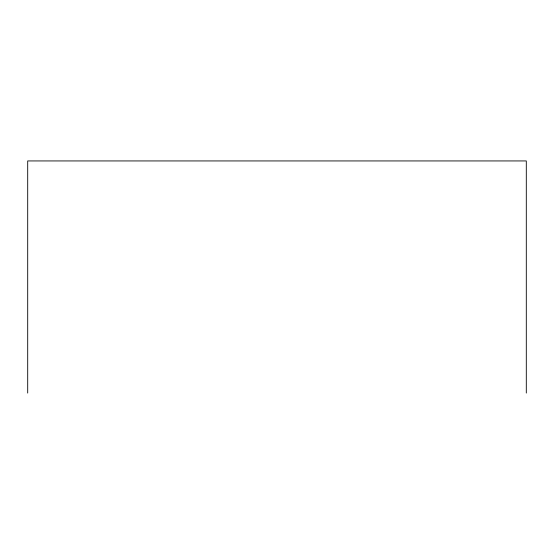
<?xml version="1.0" encoding="UTF-8"?>
<svg xmlns="http://www.w3.org/2000/svg" width="554" height="554" viewBox="0 0 554 554"><rect width="100%" height="100%" fill="white"/><g stroke="black" fill="none" stroke-linecap="round" stroke-linejoin="round"><path stroke-width="0.83" d="M526.3 393.063L526.3 160.937L27.7 160.937L27.7 393.063"/></g></svg>
